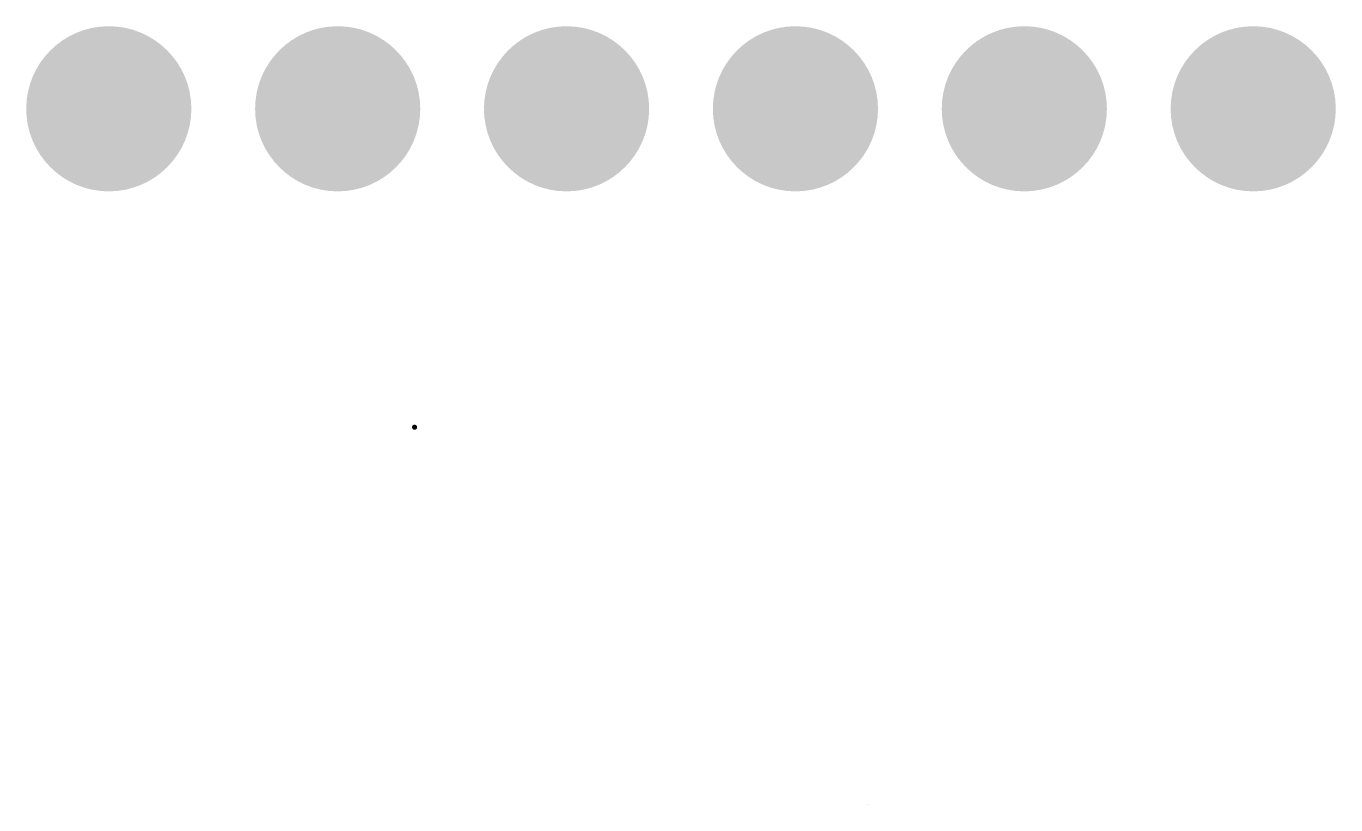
# Model space of a CAD drawing. Header units: millimetres. Extents: x 0 to 2, y 0 to 5.09.
# Drawn here: x 0.00102 to 0.001735, y 0.004555 to 0.00498 of the extents above.
import ezdxf

# ---------------------------------------------------------------- set-up
doc = ezdxf.new("R2010")
doc.units = ezdxf.units.MM
doc.header["$MEASUREMENT"] = 0
doc.layers.add('PadHoleLayer', color=156, linetype='Continuous')

msp = doc.modelspace()

# ---------------------------------------------------------------- hatches: boundary and pattern name
at = {"layer": 'PadHoleLayer'}
h = msp.add_hatch(color=156, dxfattribs=at)
edge = h.paths.add_edge_path()
edge.add_arc((0.001065, 0.004935), 0.0000451, 0, 360)
h = msp.add_hatch(color=156, dxfattribs=at)
edge = h.paths.add_edge_path()
edge.add_arc((0.00119, 0.004935), 0.0000451, 0, 360)
h = msp.add_hatch(color=156, dxfattribs=at)
edge = h.paths.add_edge_path()
edge.add_arc((0.001315, 0.004935), 0.0000451, 0, 360)
h = msp.add_hatch(color=156, dxfattribs=at)
edge = h.paths.add_edge_path()
edge.add_arc((0.00144, 0.004935), 0.0000451, 0, 360)
h = msp.add_hatch(color=156, dxfattribs=at)
edge = h.paths.add_edge_path()
edge.add_arc((0.001565, 0.004935), 0.0000451, 0, 360)
h = msp.add_hatch(color=156, dxfattribs=at)
edge = h.paths.add_edge_path()
edge.add_arc((0.00169, 0.004935), 0.0000451, 0, 360)
h = msp.add_hatch(color=156, dxfattribs=at)
edge = h.paths.add_edge_path()
edge.add_arc((0.001232, 0.0047611), 0.0000014, 0, 360)
h = msp.add_hatch(color=156, dxfattribs=at)
edge = h.paths.add_edge_path()
edge.add_arc((0.0014796, 0.004555), 0.0000001, 0, 360)
h = msp.add_hatch(color=156, dxfattribs=at)
edge = h.paths.add_edge_path()
edge.add_arc((0.0014796, 0.004555), 0.0000001, 0, 360)
h = msp.add_hatch(color=156, dxfattribs=at)
edge = h.paths.add_edge_path()
edge.add_arc((0.0014796, 0.004555), 0.0000001, 0, 360)

doc.saveas('drawing.dxf')
